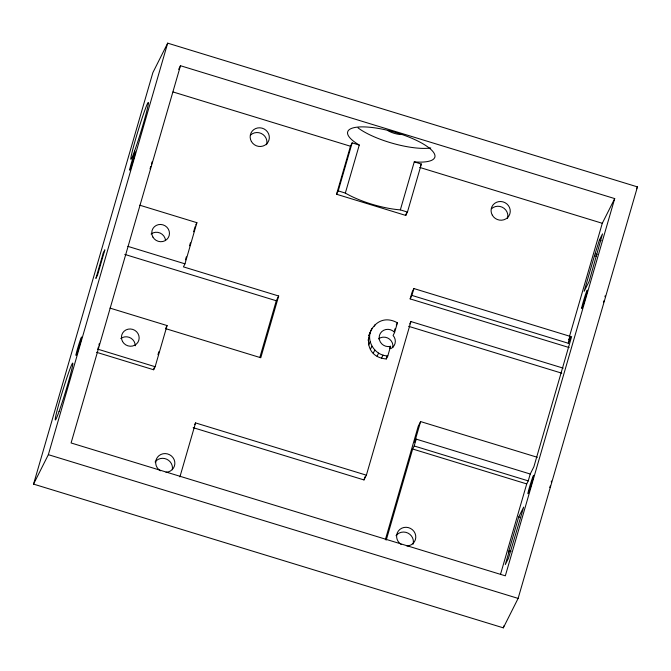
<?xml version="1.0" encoding="UTF-8"?>
<svg xmlns="http://www.w3.org/2000/svg" width="671" height="671" viewBox="0 0 671 671"><rect width="100%" height="100%" fill="white"/><g stroke="black" fill="none" stroke-linecap="round" stroke-linejoin="round"><path stroke-width="1.01" d="M394.598 332.489L394.338 332.137A8.933 8.555 26.7 0 0 379.476 335.357A8.933 8.555 26.7 0 0 390.203 346.395L390.606 346.253L387.804 355.932L386.27 358.968C354.347 356.251 369.964 307.536 397.408 322.81L394.598 332.489L393.072 335.525L394.196 337.027A8.933 8.555 26.7 0 1 390.824 348.668M387.804 355.932C374.527 355.798 364.756 339.761 372.128 328.27M33.55 484.11L152.879 72.594L167.683 43.154L637.45 186.89L518.121 598.406L503.317 627.846L33.55 484.11L48.354 454.67L167.683 43.154M180.482 65.724L71.092 442.961L505.33 575.827L614.711 198.591L180.482 65.724L178.637 69.39M96.498 352.283L153.609 369.755L154.187 367.75M157.97 354.699L158.842 351.688M185.473 259.845L186.345 256.834M189.549 245.796L190.421 242.785M193.625 231.747L195.076 226.731M153.609 369.755L155.135 366.718L167.071 325.561L109.96 308.09M165.536 328.605L260.776 357.744L278.675 296.012L183.435 266.873L184.97 263.837L196.897 222.688L139.786 205.209M179.903 476.896L195.555 422.915L366.383 475.177L410.929 321.552L563.179 368.136M259.828 357.509L276.284 300.759L278.675 296.012M407.448 212.061L405.762 215.425L336.54 194.246L350.463 146.236L352.149 142.873L359.262 145.053L345.339 193.063A45.393 12.774 16.2 0 0 400.344 209.889L407.448 212.061L421.363 164.051L414.259 161.879L400.344 209.889M336.54 194.246L338.226 190.883L352.149 142.873M405.762 215.425L406.626 212.422M386.27 358.968L387.117 356.066M394.196 331.659L395.034 328.748M410.149 298.897L412.137 292.036L413.89 288.547L570.249 336.389L568.253 343.242L411.902 295.408L410.149 298.897L569.159 347.561M411.902 295.408L413.89 288.547M193.164 427.662L363.992 479.933L364.865 476.913M385.33 539.744L418.218 426.328L420.608 421.581L537.354 457.303M386.261 540.038L412.657 449.016L414.183 445.98L416.171 439.119L530.241 474.02L533.873 466.798L571.658 336.481L568.253 343.242M420.608 421.581L414.644 442.155L416.171 439.119M500.491 574.384L526.718 483.917L528.245 480.881L530.241 474.02M569.36 336.859L602.29 223.292L614.711 198.591M509.281 550.841L505.297 564.554L508.45 558.289L523.682 507.1L518.708 516.98L508.366 552.644L509.281 550.841L511.05 551.377M594.481 255.668L584.139 291.331L589.113 281.451L602.524 233.877L599.371 240.143L594.481 255.668L596.46 256.272M503.317 627.846L503.904 625.833M195.756 224.961L196.897 222.688M165.922 327.842L167.071 325.561M194.758 424.491L195.555 422.915M420.524 165.729L421.363 164.051M368.706 335.567L370.241 332.522M374.343 326.198L375.106 324.68M368.027 340.189L369.553 337.152M368.605 344.869L370.132 341.824M370.4 349.281L371.927 346.244M373.286 353.131L374.812 350.094M377.077 356.158L378.603 353.122M396.259 325.083L397.408 322.81M381.505 358.146L383.032 355.11M389.465 348.526L390.606 346.253M409.738 323.925L410.929 321.552M363.992 479.933L366.383 475.177M636.527 188.736L637.45 186.89M568.488 339.878L570.249 336.389M173.068 91.961L350.463 146.236M419.677 167.415L602.29 223.292M599.371 240.143L601.149 240.688M595.387 253.864L597.165 254.401M338.226 190.883L345.339 193.063M408.538 326.299L561.786 373.185M127.859 246.358L184.97 263.837M124.781 254.41L276.284 300.759M98.025 349.239L155.135 366.718M414.183 445.98L528.245 480.881M412.657 449.016L526.718 483.917M518.708 516.98L520.688 517.584M48.354 454.67L518.121 598.406M378.469 338.897A8.933 8.555 26.7 0 1 392.795 347.637M151.076 234.02A8.933 8.555 26.7 0 1 165.527 240.512M120.772 338.545A8.933 8.555 26.7 0 1 135.24 345.791M160.386 470.816A9.671 9.268 26.7 0 1 158.977 455.668A9.671 9.268 26.7 0 1 174.124 459.618A9.671 9.268 26.7 0 1 166.005 472.275M401.308 544.525A9.671 9.268 26.7 0 1 399.899 529.385A9.671 9.268 26.7 0 1 415.055 533.336A9.671 9.268 26.7 0 1 406.928 545.993M491.566 208.706A9.671 9.268 26.7 0 1 507.519 218.444M250.644 134.988A9.671 9.268 26.7 0 1 266.597 144.726M396.016 535.693A9.671 9.268 26.7 0 1 413.051 544.223M155.085 461.975A9.671 9.268 26.7 0 1 172.313 469.717M414.259 161.879A45.393 12.774 16.2 0 0 433.835 158.842L434.615 157.769A45.393 12.774 16.2 0 0 397.089 132.917A45.393 12.774 16.2 0 0 347.913 131.239L347.553 132.439A45.393 12.774 16.2 0 0 359.253 145.045M430.732 147.947A45.393 12.774 16.2 0 1 358.037 127.884M402.625 134.468A9.671 2.726 16.2 0 1 387.83 130.535M152.116 161.812A9.671 0.486 -73 0 1 151.487 164.034M150.774 166.425A9.671 0.486 -73 0 1 150.027 168.824M99.258 343.636A9.671 0.486 -73 0 1 98.914 345.095M98.419 346.999A9.671 0.486 -73 0 1 97.79 349.222M551.411 481.032A9.671 0.486 -73 0 1 551.26 481.937M550.22 486.005A9.671 0.486 -73 0 1 549.792 487.523M605.108 295.852A9.671 0.486 -73 0 1 604.957 296.758M603.917 300.826A9.671 0.486 -73 0 1 603.489 302.336M103.242 253.034L95.886 278.406L97.513 275.177L104.869 249.805L103.242 253.034M122.583 341.589A8.933 8.555 26.7 0 0 137.924 342.26A8.933 8.555 26.7 0 0 130.4 328.983A8.933 8.555 26.7 0 0 122.583 341.589M152.896 237.056A8.933 8.555 26.7 0 0 168.236 237.735A8.933 8.555 26.7 0 0 160.713 224.458A8.933 8.555 26.7 0 0 152.896 237.056M492.304 215.165A9.671 9.268 26.7 0 0 508.92 215.903A9.671 9.268 26.7 0 0 500.776 201.518A9.671 9.268 26.7 0 0 492.304 215.165M251.382 141.447A9.671 9.268 26.7 0 0 267.997 142.185A9.671 9.268 26.7 0 0 259.853 127.8A9.671 9.268 26.7 0 0 251.382 141.447M59.048 411.533A29.767 1.493 -73 0 0 72.82 364.009A29.767 1.493 -73 0 0 60.205 399.17A29.767 1.493 -73 0 0 59.048 411.533M134.619 150.908A29.767 1.493 -73 0 0 148.4 103.384A29.767 1.493 -73 0 0 135.777 138.545A29.767 1.493 -73 0 0 134.619 150.908M130.862 167.557A9.671 0.486 -73 0 0 135.341 152.116A9.671 0.486 -73 0 0 131.239 163.539A9.671 0.486 -73 0 0 130.862 167.557M77.165 352.736A9.671 0.486 -73 0 0 81.644 337.295A9.671 0.486 -73 0 0 77.542 348.719A9.671 0.486 -73 0 0 77.165 352.736M529.167 491.038A9.671 0.486 -73 0 0 533.646 475.596A9.671 0.486 -73 0 0 529.545 487.02A9.671 0.486 -73 0 0 529.167 491.038M582.864 305.859A9.671 0.486 -73 0 0 587.343 290.417A9.671 0.486 -73 0 0 583.242 301.841A9.671 0.486 -73 0 0 582.864 305.859"/></g></svg>
